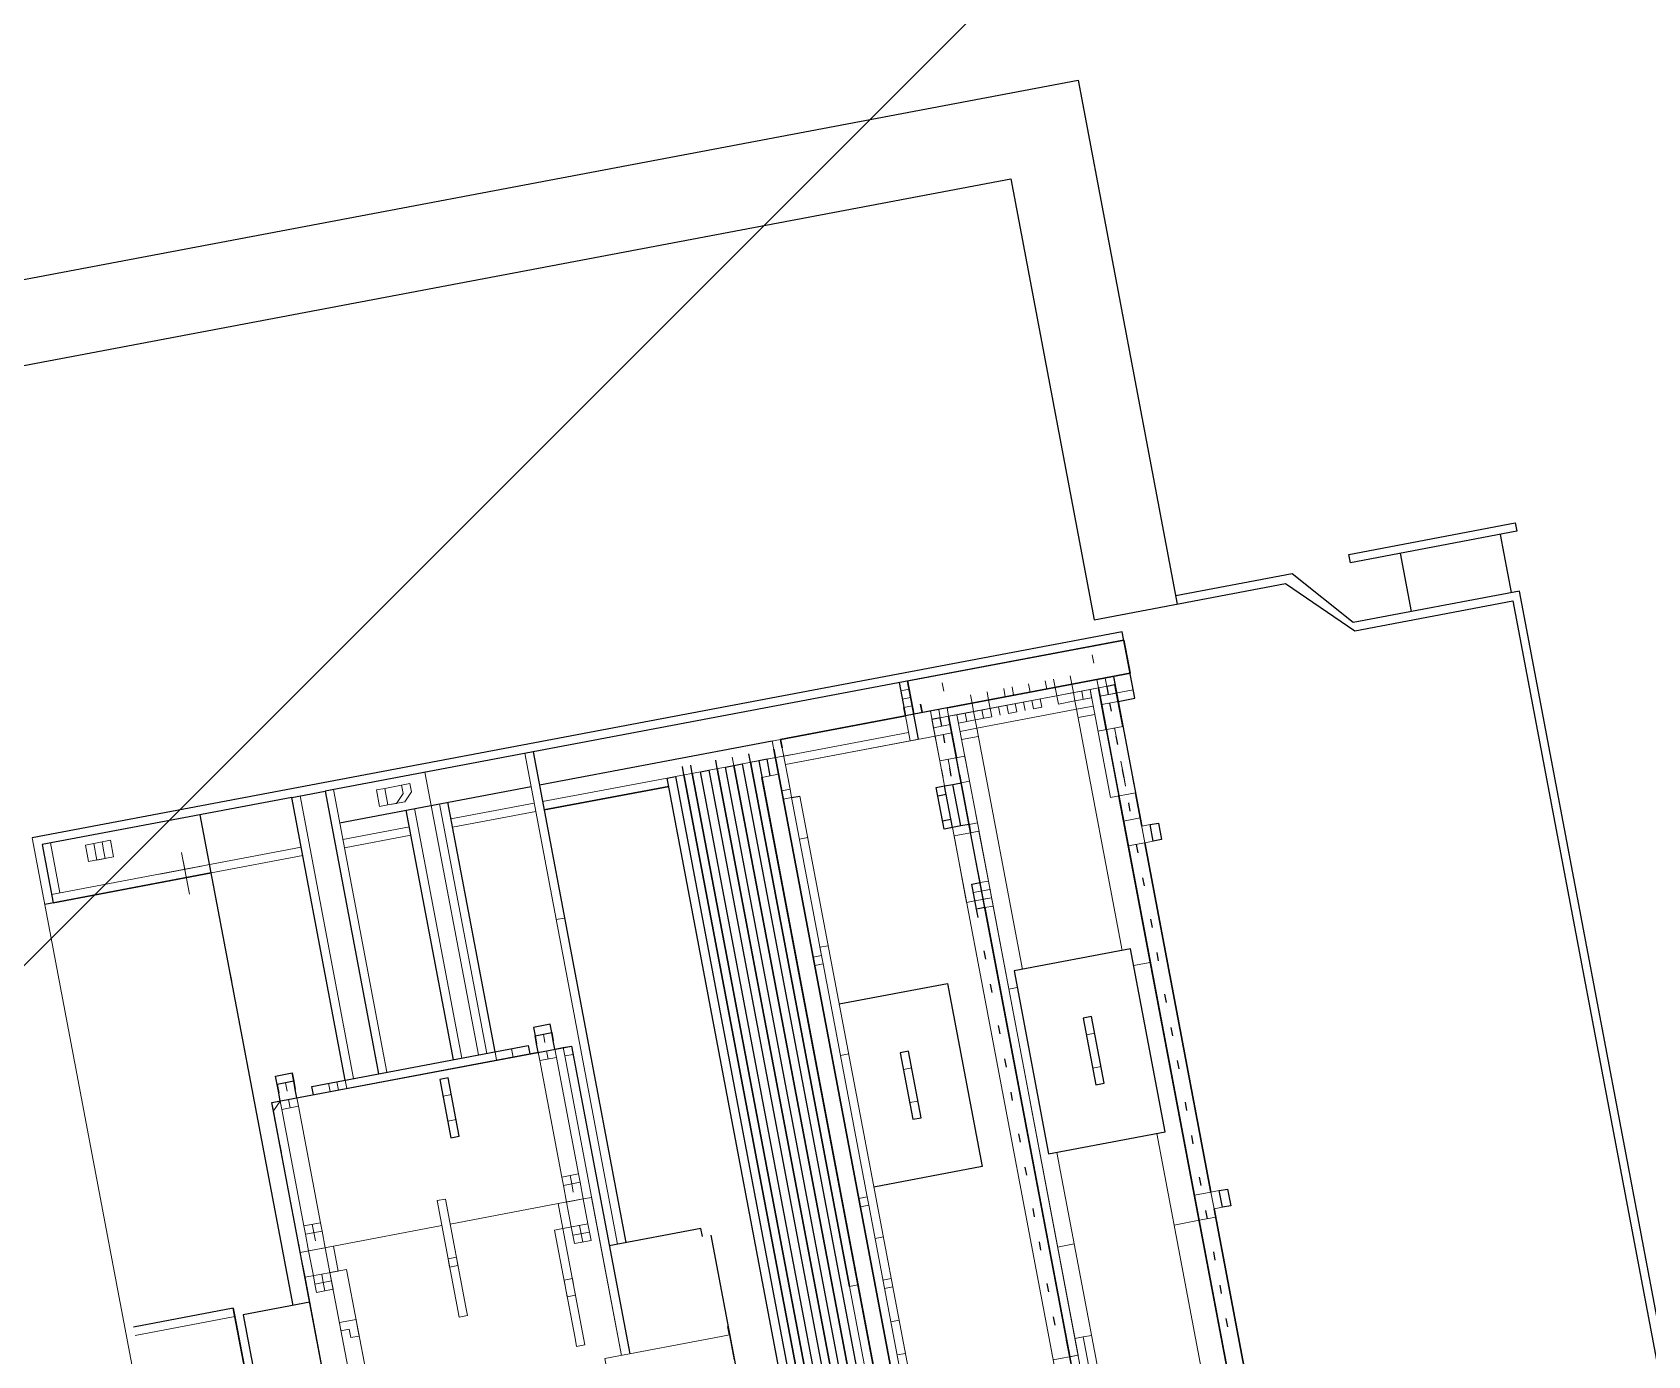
# Model space of a CAD drawing. Extents: x 407440 to 411585, y 6041728 to 6045069.
# Drawn here: x 410396.77 to 410407.72, y 6044211.37 to 6044220.35 of the extents above; entities that cross this region are included whole.
import ezdxf

# ---------------------------------------------------------------- set-up
doc = ezdxf.new("R2010")
doc.units = 0
doc.header["$LTSCALE"] = 5
doc.linetypes.add('foc-TIELINE', pattern=[1.875, 1.25, -0.625])
doc.layers.add('P-PROPOSED-EXISTING-H', color=59, linetype='Continuous')
doc.layers.add('T-TIE', color=201, linetype='foc-TIELINE')

# ---------------------------------------------------------------- blocks, each defined once
blk = doc.blocks.new('P-RIG-877')
at = {"layer": 'T-TIE', "linetype": 'ByBlock', "lineweight": 25}
for points in [[(9.242, -18.151), (9.242, -17.9214), (9.2535, -17.9214), (9.2535, -18.151)], [(9.2994, -18.4725), (9.3453, -18.4725), (9.3453, -18.771), (9.2994, -18.771)], [(9.3338, -18.4725), (9.3453, -18.4725)], [(9.5749, -18.484), (9.552, -18.484), (9.552, -18.4725), (9.5749, -18.4725)], [(10.0801, -18.484), (10.0571, -18.484), (10.0571, -18.4725), (10.0801, -18.4725)], [(9.5749, -18.4955), (10.0571, -18.4955)], [(10.0801, -18.4955), (10.4475, -18.4955)], [(9.9653, -18.5414), (9.7127, -18.5414), (9.7127, -18.7021), (9.9653, -18.7021)], [(9.8849, -18.6103), (9.7931, -18.6103), (9.7931, -18.6217), (9.8849, -18.6217)], [(9.3338, -18.7595), (9.3453, -18.7595)], [(9.8849, -18.8628), (9.7931, -18.8628), (9.7931, -18.8743), (9.8849, -18.8743)], [(9.3453, -18.9547), (9.3568, -18.9547)], [(11.1937, -18.9662), (9.3568, -18.9662)], [(9.3683, -19.0006), (10.0916, -19.0006)], [(9.3683, -19.0465), (10.3212, -19.0465)], [(9.3683, -19.081), (10.3212, -19.081)], [(9.3683, -19.0925), (10.3212, -19.0925)], [(9.3798, -19.2876), (9.3798, -19.1154)], [(10.1145, -19.1728), (10.126, -19.1728)], [(9.6897, -19.3565), (9.6783, -19.3565)], [(9.7931, -19.4828), (9.7127, -19.4828), (9.7127, -19.4943), (9.7931, -19.4943)], [(9.6783, -19.7124), (9.6897, -19.7124), (9.6783, -19.7124), (9.6668, -19.7124), (9.6668, -19.6895), (9.6783, -19.6895), (9.6897, -19.6895), (9.6783, -19.6895)], [(9.9653, -19.8272), (9.9768, -19.8272), (10.1145, -19.8272)]]:
    blk.add_lwpolyline(points, close=True, dxfattribs=at)
for points in [[(11.4118, -17.9444), (11.4118, -18.1625), (11.4118, -17.9329), (9.3338, -17.9329), (9.3338, -18.1625), (9.2535, -18.2314), (9.2535, -18.3921)], [(8.2317, -24.408), (8.2202, -24.408), (8.2317, -24.408), (8.2317, -24.4195), (8.2202, -24.4195), (8.2317, -24.3966), (8.2202, -24.3966), (8.2317, -24.3966), (8.5417, -23.5585), (8.6565, -23.5585), (8.6565, -18.5069), (9.2649, -18.5069), (9.2649, -18.2429), (9.3453, -18.1625), (9.3453, -17.9444), (11.4922, -17.9444)], [(9.2535, -17.9444), (9.3338, -17.9444)], [(9.3338, -18.0822), (9.2535, -18.0822)], [(8.5417, -23.6044), (8.5417, -18.3921), (9.2649, -18.3921)], [(9.3798, -18.4955), (9.3798, -18.4725), (9.2879, -18.4725), (9.2879, -19.9765)], [(9.2994, -18.4725), (9.2994, -19.5746), (9.6897, -19.5746)], [(9.3453, -18.7251), (9.3453, -18.4725)], [(9.3453, -18.4955), (9.552, -18.4955), (9.506, -18.4955)], [(9.4142, -18.4955), (9.3568, -18.4955), (9.3568, -18.5069), (9.3683, -18.5069)], [(9.3912, -18.5069), (9.3798, -18.5069)], [(9.4372, -18.5069), (9.4257, -18.5069)], [(9.4831, -18.5069), (9.4716, -18.5069)], [(9.529, -18.5069), (9.5175, -18.5069)], [(9.5864, -18.5069), (9.5749, -18.5069)], [(9.6323, -18.5069), (9.6209, -18.5069)], [(9.6897, -18.5069), (9.6783, -18.5069)], [(9.7357, -18.5069), (9.7242, -18.5069)], [(9.7931, -18.5069), (9.7816, -18.5069)], [(9.839, -18.5069), (9.8275, -18.5069)], [(9.8849, -18.5069), (9.8734, -18.5069)], [(9.9423, -18.5069), (9.9308, -18.5069)], [(9.9882, -18.5069), (9.9768, -18.5069)], [(10.0456, -18.5069), (10.0342, -18.5069)], [(10.0916, -18.5069), (10.0801, -18.5069)], [(10.149, -18.5069), (10.1375, -18.5069)], [(10.1949, -18.5069), (10.1834, -18.5069)], [(10.2408, -18.5069), (10.2293, -18.5069)], [(9.4142, -18.5184), (9.3568, -18.5184), (10.4475, -18.5184), (9.506, -18.5184)], [(9.6209, -18.7251), (10.2408, -18.7251), (10.2293, -18.7251), (10.3441, -18.7251), (10.4475, -18.7251), (9.3568, -18.7251), (9.4142, -18.7251)], [(9.4372, -18.7251), (9.4257, -18.7251)], [(9.506, -18.7251), (9.5175, -18.7251), (9.506, -18.7251), (9.506, -18.7366), (9.4486, -18.7366), (9.4486, -18.7251), (9.4372, -18.7251), (9.5175, -18.7251)], [(9.6323, -18.7251), (9.6209, -18.7251), (9.6209, -18.7366), (9.5864, -18.7366), (9.5864, -18.7251), (9.5749, -18.7251)], [(10.2293, -18.7251), (10.2178, -18.7251)], [(9.3453, -18.7366), (9.3453, -18.9547), (9.3453, -18.7825), (9.3338, -18.7825)], [(9.3683, -18.7366), (9.3568, -18.7366), (9.3568, -18.748)], [(9.3912, -18.7366), (9.3798, -18.7366)], [(9.4372, -18.7366), (9.4257, -18.7366)], [(9.506, -18.748), (9.4486, -18.748), (9.4486, -18.7366)], [(9.506, -18.7366), (9.506, -18.7595), (9.4486, -18.7595), (9.4486, -18.748)], [(9.4601, -18.7595), (9.4601, -18.748)], [(9.4946, -18.7595), (9.4946, -18.748)], [(9.6323, -18.7366), (9.6209, -18.7366)], [(9.6897, -18.7366), (9.6783, -18.7366)], [(9.7357, -18.7366), (9.7242, -18.7366)], [(9.7931, -18.7366), (9.7816, -18.7366)], [(9.839, -18.7366), (9.8275, -18.7366)], [(9.8849, -18.7366), (9.8734, -18.7366)], [(9.9423, -18.7366), (9.9308, -18.7366)], [(9.9882, -18.7366), (9.9768, -18.7366)], [(10.0456, -18.7366), (10.0342, -18.7366)], [(10.0916, -18.7366), (10.0801, -18.7366)], [(10.149, -18.7366), (10.1375, -18.7366)], [(10.1949, -18.7366), (10.1834, -18.7366)], [(9.3798, -18.771), (9.2994, -18.771), (9.3453, -18.771)], [(9.2994, -18.7825), (9.3453, -18.7825)], [(9.7127, -18.9432), (9.7127, -18.794), (9.9653, -18.794), (9.9653, -18.9432)], [(9.4257, -18.9547), (9.4257, -18.9432)], [(9.3453, -19.2876), (9.3453, -18.9662)], [(9.3912, -18.9662), (9.3683, -18.9662), (9.3568, -18.9662)], [(9.3912, -18.9776), (9.3683, -18.9776), (9.3683, -18.9891), (11.1937, -18.9891), (9.3912, -18.9891)], [(9.3683, -19.0006), (9.3568, -19.0006)], [(10.3212, -19.0351), (9.3683, -19.0351), (9.3683, -19.0236), (10.3212, -19.0236), (9.3683, -19.0236), (9.3683, -19.0121), (10.3212, -19.0121)], [(9.3683, -19.0465), (9.3568, -19.0465)], [(10.3212, -19.0695), (9.3683, -19.0695), (9.3683, -19.058), (10.3212, -19.058)], [(9.3683, -19.081), (9.3568, -19.081)], [(9.3683, -19.0925), (9.3568, -19.0925)], [(10.3212, -19.1154), (9.3683, -19.1154), (9.3683, -19.1039), (10.3212, -19.1039)], [(9.9882, -19.1843), (9.9768, -19.1843), (9.9768, -19.3106)], [(9.9882, -19.1728), (10.3556, -19.1728)], [(9.2994, -19.2876), (9.9768, -19.2876)], [(9.3453, -19.5632), (9.3453, -19.2991)], [(10.0916, -19.7354), (10.103, -19.7354), (10.0686, -19.7354), (10.0686, -19.7239), (10.126, -19.7239), (9.7012, -19.7239), (9.7012, -19.3106), (10.126, -19.3106)], [(9.6783, -19.3335), (9.6668, -19.3335), (9.6668, -19.3565), (9.6783, -19.3565), (9.6783, -19.3335), (9.6897, -19.3335), (9.6783, -19.3335), (9.6668, -19.3335)], [(9.7012, -19.3335), (9.6897, -19.3335)], [(9.6668, -19.3565), (9.6783, -19.3565)], [(9.7012, -19.3565), (9.6897, -19.3565)], [(9.7012, -19.6665), (9.6897, -19.6665), (9.6897, -19.368), (9.7012, -19.368)], [(9.6897, -19.4139), (9.3453, -19.4139)], [(9.6897, -19.4713), (9.3453, -19.4713)], [(9.2994, -19.6206), (9.2994, -19.5746)], [(9.6897, -19.6206), (9.2994, -19.6206), (9.2994, -19.965), (9.3798, -19.965), (9.3798, -19.7469), (9.3798, -19.9765)], [(9.6783, -19.6895), (9.6668, -19.6895)], [(9.7012, -19.6895), (9.6897, -19.6895)], [(9.6783, -19.7124), (9.6668, -19.7124)], [(9.7012, -19.7124), (9.6897, -19.7124)], [(9.9768, -19.7239), (9.9768, -19.8157), (10.3556, -19.8157), (10.5508, -19.8157)], [(9.9768, -19.7469), (9.2994, -19.7469)], [(9.9653, -19.8272), (9.9653, -19.965)]]:
    blk.add_lwpolyline(points, dxfattribs=at)
at = {"layer": 'T-TIE', "linetype": 'ByBlock', "lineweight": 18}
for points in [[(9.3109, -18.4725), (9.3224, -18.4725)], [(9.4257, -18.5069), (9.4372, -18.5069)], [(9.7357, -18.5184), (9.7357, -18.5414)], [(9.3798, -18.5529), (9.3798, -18.5299)], [(9.3453, -18.5529), (9.3568, -18.5529)], [(9.3798, -18.5529), (9.3683, -18.5529)], [(9.3568, -18.5758), (9.3683, -18.5758)], [(9.3453, -18.6677), (9.3568, -18.6677)], [(9.3568, -18.6906), (9.3683, -18.6906)], [(9.3683, -18.6906), (9.3798, -18.6906)], [(9.3798, -18.7136), (9.3798, -18.6906)], [(10.0916, -18.7136), (10.0916, -18.6906)], [(9.3453, -18.7251), (9.3568, -18.7251), (9.3568, -18.748), (9.4142, -18.748), (9.4142, -18.7136), (9.4486, -18.7136), (9.4486, -18.7251), (9.4486, -18.7136), (9.4486, -18.7251), (9.4142, -18.7251), (9.3568, -18.7251)], [(9.506, -18.7136), (9.506, -18.7251)], [(9.3109, -18.771), (9.3224, -18.771)], [(9.3912, -18.9662), (9.3912, -18.9891)], [(9.9768, -18.9662), (9.9882, -18.9662)], [(9.3798, -19.4139), (9.3798, -19.2991)], [(9.9538, -19.3335), (9.9538, -19.3565), (9.9653, -19.3565), (9.9653, -19.3335)], [(9.9423, -19.3565), (9.9079, -19.3565)], [(10.0916, -19.3795), (10.103, -19.3795), (10.103, -19.368), (9.9423, -19.368), (9.9423, -19.3795)], [(10.0227, -19.368), (10.0112, -19.368), (10.0112, -19.3795), (10.0342, -19.3795), (10.0342, -19.368)], [(9.7012, -19.391), (9.6897, -19.391)], [(9.7012, -19.4139), (9.6897, -19.4139)], [(9.3109, -19.4713), (9.3109, -19.4943), (9.3109, -19.5058), (9.3338, -19.5058), (9.3338, -19.4943), (9.3338, -19.4713), (9.3224, -19.4598), (9.3109, -19.4598)], [(9.3224, -19.4713), (9.3109, -19.4713), (9.3109, -19.4943), (9.3338, -19.4943), (9.3338, -19.4828)], [(9.3798, -19.5632), (9.3798, -19.4713)], [(10.0227, -19.5172), (9.8734, -19.5172), (9.8734, -19.5287), (10.0342, -19.5287), (10.0342, -19.5172)], [(9.9653, -19.5172), (9.9538, -19.5172), (9.9538, -19.5287), (9.9653, -19.5287)], [(9.3798, -19.7469), (9.3798, -19.6206)], [(9.7012, -19.6435), (9.6897, -19.6435)], [(10.0916, -19.6895), (10.0916, -19.678), (10.103, -19.678), (10.0916, -19.6665), (9.9423, -19.6665), (9.9423, -19.6895)], [(10.0227, -19.6665), (10.0112, -19.6665), (10.0112, -19.6895), (10.0227, -19.6895), (10.0227, -19.678), (10.0342, -19.678), (10.0342, -19.6665)], [(9.9079, -19.6895), (9.9423, -19.6895)], [(9.9538, -19.6895), (9.9538, -19.7124), (9.9653, -19.7124), (9.9653, -19.6895)], [(9.7127, -19.7239), (9.7012, -19.7124), (9.7012, -19.7239)], [(9.9079, -19.7124), (9.9423, -19.7124)], [(9.3568, -19.7813), (9.3683, -19.7813)], [(9.3109, -19.8731), (9.3109, -19.9076), (9.3338, -19.9076), (9.3338, -19.8731)], [(9.3224, -19.8846), (9.3109, -19.8846), (9.3109, -19.8961), (9.3338, -19.8961), (9.3338, -19.8846)]]:
    blk.add_lwpolyline(points, close=True, dxfattribs=at)
for points in [[(9.3683, -18.4725), (9.3683, -18.5184)], [(9.552, -18.4955), (9.552, -18.484)], [(9.5749, -18.4955), (9.5749, -18.484)], [(9.9653, -18.5529), (10.4475, -18.5529), (10.4475, -18.484)], [(10.0571, -18.4955), (10.0571, -18.484)], [(10.0801, -18.4955), (10.0801, -18.484)], [(9.3683, -18.4955), (9.3568, -18.4955), (9.3568, -18.5184), (9.3453, -18.5184), (9.3568, -18.5184), (9.3568, -18.5299), (9.3683, -18.5299), (9.3683, -18.5529), (9.3568, -18.5529), (9.3683, -18.5529), (9.3683, -18.5758), (9.3568, -18.5758), (9.3453, -18.5758), (9.3568, -18.5758), (9.3453, -18.5758), (9.3338, -18.5758)], [(9.3453, -18.4955), (9.4027, -18.4955)], [(9.3453, -18.5069), (9.3568, -18.5069), (9.3453, -18.5069)], [(9.3683, -18.5184), (9.3683, -18.4955), (9.3568, -18.4955)], [(9.506, -18.4955), (9.506, -18.5299), (9.3568, -18.5299), (9.3568, -18.7251), (9.3568, -18.7136)], [(9.3798, -18.4955), (9.3798, -18.5184)], [(9.4142, -18.4955), (9.4142, -18.5299)], [(9.4257, -18.5069), (9.4142, -18.5069)], [(9.4257, -18.4955), (9.4372, -18.4955)], [(9.4831, -18.5069), (9.4946, -18.5069), (9.4716, -18.5069), (9.4601, -18.5069)], [(9.4716, -18.4955), (9.4946, -18.4955)], [(9.5749, -18.5184), (9.5749, -18.4955), (9.5405, -18.4955), (9.5405, -18.5184)], [(10.0916, -18.5184), (10.0916, -18.4955), (10.0571, -18.4955), (10.0571, -18.5184)], [(9.3224, -18.5184), (9.3109, -18.5184)], [(10.4589, -18.5184), (9.506, -18.5184), (9.3568, -18.5184), (9.3568, -18.7136), (9.3683, -18.7136)], [(9.4142, -18.5184), (10.4475, -18.5184), (10.4475, -18.7136), (10.3327, -18.7136), (10.3327, -18.7251), (10.3327, -18.7136), (10.3327, -18.748)], [(10.0916, -18.5529), (10.0916, -18.5184), (10.0916, -18.5529)], [(9.3683, -18.5414), (9.3568, -18.5414)], [(9.3798, -18.5299), (9.3798, -18.5529)], [(9.3912, -18.5529), (9.3912, -18.5299)], [(10.4589, -18.5299), (10.4475, -18.5299), (10.4475, -18.7136), (10.4589, -18.7136), (9.506, -18.7136), (9.4946, -18.7136)], [(9.3453, -18.5529), (9.3338, -18.5529)], [(9.3568, -18.5529), (9.3453, -18.5529)], [(9.3568, -18.5529), (9.3453, -18.5529)], [(9.3568, -18.5529), (9.3453, -18.5529)], [(9.3683, -18.5529), (9.3568, -18.5529)], [(9.3683, -18.5529), (9.3568, -18.5529)], [(9.3568, -18.5758), (9.3568, -18.5529)], [(9.3683, -18.5529), (9.3568, -18.5529)], [(9.3683, -18.5529), (9.3568, -18.5529)], [(9.3683, -18.5758), (9.3683, -18.5529)], [(9.3683, -18.5643), (9.3683, -18.5643)], [(9.7127, -18.6906), (9.3798, -18.6906), (9.3798, -18.5529), (9.7127, -18.5529)], [(9.3798, -18.5529), (9.3798, -18.6906), (9.3798, -18.5529)], [(9.3453, -18.5873), (9.3338, -18.5873)], [(9.3683, -18.5758), (9.3568, -18.5758), (9.3683, -18.5758)], [(9.3683, -18.5758), (9.3568, -18.5758)], [(9.3453, -18.6103), (9.3338, -18.6103)], [(9.3568, -18.5988), (9.3683, -18.5988), (9.3683, -18.6103), (9.3568, -18.6103)], [(9.816, -18.6217), (9.816, -18.6103)], [(9.8619, -18.6217), (9.8619, -18.6103)], [(9.3453, -18.6332), (9.3338, -18.6332)], [(9.3683, -18.6217), (9.3568, -18.6217)], [(9.3568, -18.6332), (9.3683, -18.6332), (9.3683, -18.6447), (9.3568, -18.6447)], [(9.3453, -18.6447), (9.3338, -18.6447)], [(9.3683, -18.6562), (9.3568, -18.6562)], [(9.3338, -18.6906), (9.3453, -18.6906), (9.3568, -18.6906), (9.3453, -18.6906), (9.3568, -18.6906), (9.3568, -18.6677), (9.3683, -18.6677), (9.3568, -18.6677), (9.3683, -18.6677), (9.3568, -18.6677), (9.3683, -18.6677), (9.3683, -18.6906), (9.3568, -18.6906), (9.3453, -18.6906), (9.3568, -18.6906), (9.3683, -18.6906), (9.3683, -18.7136), (9.3568, -18.7136), (9.506, -18.7136), (9.506, -18.7251)], [(9.3683, -18.6677), (9.3568, -18.6677), (9.3453, -18.6677), (9.3338, -18.6677)], [(9.3568, -18.6791), (9.3683, -18.6791)], [(9.3568, -18.6791), (9.3568, -18.6791)], [(9.3683, -18.6791), (9.3683, -18.6791)], [(9.3683, -18.7021), (9.3568, -18.7021)], [(9.3912, -18.7136), (9.3912, -18.6906)], [(9.7357, -18.7021), (9.7357, -18.7136), (9.7357, -18.7021)], [(10.4475, -18.7021), (10.2178, -18.7021), (10.2178, -18.7136), (10.4475, -18.7136), (10.4475, -18.6906), (9.9653, -18.6906)], [(10.2178, -18.7021), (10.2178, -18.6906)], [(9.3224, -18.7251), (9.3109, -18.7251)], [(9.3568, -18.7251), (9.3453, -18.7251)], [(9.3683, -18.748), (9.3683, -18.7251)], [(9.3798, -18.7251), (9.3798, -18.748), (9.3798, -18.9547), (9.3798, -18.7825)], [(9.4946, -18.7251), (9.506, -18.7251), (9.506, -18.7136)], [(10.2408, -18.748), (10.2408, -18.7136), (10.2408, -18.7251), (10.2408, -18.7136), (9.6209, -18.7136), (9.6209, -18.7251), (9.6209, -18.7136), (9.5864, -18.7136), (9.5864, -18.7251), (9.5864, -18.7136), (9.5175, -18.7136), (9.5175, -18.7251), (9.5175, -18.748)], [(9.6323, -18.7251), (9.5175, -18.7251), (9.5175, -18.748), (9.6094, -18.748), (9.6094, -18.7366), (9.6094, -18.7136), (9.6094, -18.7251)], [(9.5175, -18.7251), (9.5175, -18.7136)], [(9.5864, -18.7251), (9.6209, -18.7251), (9.6094, -18.7251), (9.6094, -18.7136)], [(9.5979, -18.7366), (9.5979, -18.7136)], [(9.3453, -18.7366), (9.3568, -18.7366)], [(9.4486, -18.748), (9.3453, -18.748)], [(9.3568, -18.748), (9.4142, -18.748)], [(9.4257, -18.7366), (9.4372, -18.7366), (9.4257, -18.7366), (9.4142, -18.7366)], [(9.4372, -18.748), (9.4257, -18.748)], [(9.4601, -18.7595), (9.4601, -18.748)], [(9.4946, -18.7595), (9.4946, -18.748)], [(9.506, -18.7366), (9.506, -18.748), (10.4475, -18.748), (9.506, -18.748), (10.4475, -18.748)], [(9.6094, -18.748), (9.6094, -18.7366)], [(9.3109, -18.7825), (9.3109, -18.771), (9.2994, -18.771)], [(9.2994, -19.2876), (9.2994, -18.7825)], [(9.3224, -18.7825), (9.3224, -18.771), (9.3338, -18.771), (9.3338, -18.7825), (9.3338, -18.771)], [(9.3453, -18.7825), (9.3798, -18.7825), (9.3798, -18.771)], [(9.3683, -18.9547), (9.3683, -18.7825)], [(9.816, -18.8743), (9.816, -18.8628)], [(9.8619, -18.8743), (9.8619, -18.8628)], [(9.3683, -18.9432), (9.3683, -19.0006)], [(10.7345, -18.9547), (10.7345, -18.9432), (9.4257, -18.9432)], [(9.4831, -18.9432), (9.4831, -18.9547)], [(9.6323, -18.9432), (9.6323, -18.9547), (9.6438, -18.9547)], [(9.7816, -18.9547), (9.7816, -18.9432)], [(10.0342, -18.9547), (10.0342, -18.9432)], [(10.0916, -18.9432), (10.0916, -18.9547)], [(10.103, -18.9547), (10.103, -18.9432)], [(10.149, -18.9547), (10.149, -18.9432)], [(10.1949, -18.9432), (10.1949, -18.9547)], [(9.4257, -18.9662), (9.4142, -18.9662), (9.4027, -18.9662), (9.4142, -18.9662), (9.4257, -18.9662), (9.4257, -18.9547), (9.4142, -18.9547), (9.4257, -18.9547), (9.4142, -18.9547), (9.4142, -18.9662), (9.4257, -18.9662), (9.4142, -18.9662), (9.4142, -18.9547), (9.3453, -18.9547), (9.3453, -19.2876)], [(9.3453, -18.9662), (9.4027, -18.9662)], [(9.3683, -18.9776), (9.3683, -18.9662), (9.3568, -18.9662), (9.3683, -18.9662)], [(9.4027, -18.9547), (9.4142, -18.9547), (9.4257, -18.9547), (9.6438, -18.9547), (9.6553, -18.9547)], [(9.4257, -18.9662), (9.4257, -18.9547), (9.4257, -18.9662)], [(9.6438, -18.9662), (9.6553, -18.9662), (9.6438, -18.9662), (9.6323, -18.9662), (9.6438, -18.9662), (9.6438, -18.9547), (9.6553, -18.9547), (9.6438, -18.9547), (9.6553, -18.9547), (9.6553, -18.9662), (9.6438, -18.9662), (9.6438, -18.9547), (9.6438, -18.9662), (9.6553, -18.9662), (9.6553, -18.9547), (9.9768, -18.9547), (9.9882, -18.9547), (9.9768, -18.9547)], [(10.7689, -18.9662), (10.7804, -18.9662), (10.7919, -18.9662), (10.7804, -18.9662), (10.7689, -18.9662), (10.7804, -18.9662), (10.7804, -18.9547), (10.7689, -18.9547), (10.7804, -18.9547), (9.9882, -18.9547), (9.9768, -18.9547), (9.9768, -18.9662), (9.9882, -18.9662), (9.9768, -18.9662), (9.9653, -18.9662)], [(9.9882, -18.9547), (9.9768, -18.9547), (9.9882, -18.9547)], [(9.9882, -18.9662), (9.9768, -18.9662)], [(9.9882, -18.9662), (9.9882, -18.9547), (9.9882, -18.9662)], [(9.9882, -18.9662), (9.9882, -18.9547), (9.9882, -18.9662)], [(9.3683, -19.0121), (9.3683, -18.9891)], [(10.0916, -18.9891), (10.0916, -19.0006), (10.3441, -19.0006), (10.3441, -18.9891)], [(9.3683, -19.0236), (9.3568, -19.0236)], [(9.3683, -19.058), (9.3683, -19.0351)], [(9.3683, -19.1039), (9.3683, -19.0695)], [(9.3683, -19.2876), (9.3683, -19.1154)], [(10.1604, -19.1728), (10.126, -19.1728), (10.126, -19.1843), (10.126, -19.345), (10.1834, -19.345)], [(9.529, -19.2876), (9.529, -19.2991)], [(9.9768, -19.2991), (9.2994, -19.2991), (9.2994, -19.5632), (9.6897, -19.5632)], [(9.3453, -19.5632), (9.3453, -19.2991)], [(9.3683, -19.4139), (9.3683, -19.2991)], [(9.9079, -19.3335), (9.9423, -19.3335), (9.9079, -19.3335), (9.9079, -19.368), (9.9423, -19.368), (9.9423, -19.3335), (9.9079, -19.3335), (9.9079, -19.3221), (10.126, -19.3221), (9.7127, -19.3221), (9.7127, -19.3106), (10.126, -19.3106), (9.7012, -19.3106), (9.7012, -19.7239), (10.126, -19.7239), (9.9423, -19.7239)], [(9.7127, -19.3106), (9.7012, -19.3106), (9.7012, -19.3221), (9.7127, -19.3221)], [(9.7701, -19.3106), (9.7586, -19.3106)], [(9.6783, -19.3565), (9.6897, -19.3565), (9.6783, -19.3565), (9.6897, -19.3565), (9.6783, -19.3565), (9.6897, -19.3565), (9.7012, -19.3565), (9.7012, -19.6895), (9.7012, -19.3565), (9.7127, -19.3565), (9.7127, -19.3335), (9.7012, -19.3335), (9.6897, -19.3335), (9.6783, -19.3335), (9.6897, -19.3335), (9.6783, -19.3335), (9.6897, -19.3335)], [(9.7012, -19.3335), (9.7012, -19.3221), (9.7012, -19.3335)], [(9.7127, -19.3335), (9.8734, -19.3335), (9.8849, -19.3335), (9.9079, -19.3335), (9.9079, -19.3565), (9.8849, -19.3565), (9.8849, -19.3335), (9.8734, -19.3335), (9.8734, -19.3565), (9.8849, -19.3565), (9.8849, -19.3335)], [(9.9538, -19.3335), (9.9423, -19.3335)], [(9.9423, -19.3565), (9.9538, -19.3565), (9.9538, -19.3335)], [(9.6783, -19.345), (9.6897, -19.345)], [(9.6897, -19.345), (9.6897, -19.345)], [(9.6897, -19.345), (9.6897, -19.345)], [(9.6897, -19.345), (9.6897, -19.345)], [(9.6897, -19.345), (9.6897, -19.345)], [(9.7127, -19.345), (9.7012, -19.345)], [(9.7012, -19.345), (9.7012, -19.345)], [(9.7012, -19.3565), (9.7012, -19.3565)], [(9.7127, -19.345), (9.7127, -19.345)], [(9.7127, -19.3565), (9.8734, -19.3565), (9.8849, -19.3565)], [(9.7127, -19.3565), (9.7127, -19.3565)], [(9.8964, -19.345), (9.8849, -19.345), (9.8734, -19.345)], [(9.8849, -19.345), (9.8849, -19.345)], [(9.8849, -19.345), (9.8849, -19.345)], [(9.8849, -19.3565), (9.8849, -19.3565)], [(9.8849, -19.3565), (9.8849, -19.3565)], [(9.8964, -19.345), (9.8964, -19.345)], [(9.8964, -19.345), (9.8964, -19.345)], [(9.8964, -19.3565), (9.8964, -19.3565)], [(9.8964, -19.3565), (9.8964, -19.3565)], [(9.9653, -19.345), (9.9538, -19.345), (9.9423, -19.345)], [(9.9423, -19.345), (9.9423, -19.345)], [(9.9423, -19.3565), (9.9423, -19.3565)], [(9.9538, -19.345), (9.9538, -19.345)], [(9.9538, -19.3565), (9.9538, -19.3565)], [(9.9653, -19.345), (9.9653, -19.345)], [(9.9653, -19.345), (9.9653, -19.345)], [(9.9653, -19.3565), (9.9653, -19.3565)], [(9.9653, -19.3565), (9.9653, -19.3565)], [(9.9079, -19.5172), (9.9079, -19.368)], [(9.6897, -19.4254), (9.3453, -19.4254)], [(9.6897, -19.4369), (9.2994, -19.4369), (9.6897, -19.4369)], [(9.6897, -19.4598), (9.3453, -19.4598)], [(9.6897, -19.4713), (9.3453, -19.4713)], [(9.3683, -19.5632), (9.3683, -19.4713)], [(9.7357, -19.4943), (9.7357, -19.4828)], [(9.7701, -19.4943), (9.7701, -19.4828)], [(9.9079, -19.5287), (9.9079, -19.678), (9.9423, -19.678), (9.9423, -19.7239), (9.9079, -19.7239), (9.8964, -19.7239)], [(9.6897, -19.5746), (9.2994, -19.5746)], [(9.6897, -19.6091), (9.2994, -19.6091)], [(9.2994, -19.6206), (9.6897, -19.6206), (9.7012, -19.6206)], [(9.3683, -19.965), (9.3683, -19.6206)], [(9.7012, -19.632), (9.6897, -19.632)], [(9.6897, -19.6895), (9.6783, -19.6895), (9.6897, -19.6895), (9.6783, -19.6895), (9.6897, -19.6895), (9.7012, -19.6895), (9.7127, -19.6895), (9.8734, -19.6895), (9.8849, -19.6895), (9.9079, -19.6895), (9.9079, -19.7124), (9.8849, -19.7124), (9.8849, -19.6895), (9.8734, -19.6895), (9.8734, -19.7124), (9.8849, -19.7124), (9.8849, -19.6895)], [(9.6783, -19.7124), (9.6897, -19.7124), (9.6783, -19.7124), (9.6897, -19.7124), (9.6783, -19.7124), (9.6897, -19.7124), (9.7012, -19.7124), (9.7127, -19.7124), (9.7127, -19.6895)], [(9.9079, -19.678), (9.9079, -19.7239), (9.7127, -19.7239), (9.7012, -19.7239)], [(9.9423, -19.7124), (9.9538, -19.7124), (9.9538, -19.6895), (9.9423, -19.6895)], [(9.6783, -19.7009), (9.6897, -19.7009)], [(9.6897, -19.7009), (9.6897, -19.7009)], [(9.6897, -19.7009), (9.6897, -19.7009)], [(9.6897, -19.7009), (9.6897, -19.7009)], [(9.6897, -19.7009), (9.6897, -19.7009)], [(9.7127, -19.7009), (9.7012, -19.7009)], [(9.7012, -19.7009), (9.7012, -19.7009)], [(9.7127, -19.7009), (9.7127, -19.7009)], [(9.8964, -19.7009), (9.8849, -19.7009), (9.8734, -19.7009)], [(9.8849, -19.7009), (9.8849, -19.7009)], [(9.8849, -19.7009), (9.8849, -19.7009)], [(9.8964, -19.7009), (9.8964, -19.7009)], [(9.8964, -19.7009), (9.8964, -19.7009)], [(9.9653, -19.7009), (9.9538, -19.7009), (9.9423, -19.7009)], [(9.9423, -19.7009), (9.9423, -19.7009)], [(9.9538, -19.7009), (9.9538, -19.7009)], [(9.9653, -19.7009), (9.9653, -19.7009)], [(9.9653, -19.7009), (9.9653, -19.7009)], [(9.7012, -19.7124), (9.7012, -19.7124)], [(9.7127, -19.7124), (9.8734, -19.7124), (9.8849, -19.7124)], [(9.7127, -19.7124), (9.7127, -19.7124)], [(9.7701, -19.7239), (9.7586, -19.7239)], [(9.8849, -19.7124), (9.8849, -19.7124)], [(9.8849, -19.7124), (9.8849, -19.7124)], [(9.8964, -19.7124), (9.8964, -19.7124)], [(9.8964, -19.7124), (9.8964, -19.7124)], [(9.9423, -19.7124), (9.9423, -19.7124)], [(9.9538, -19.7124), (9.9538, -19.7124)], [(9.9653, -19.7124), (9.9653, -19.7124)], [(9.9653, -19.7124), (9.9653, -19.7124)], [(9.2994, -19.7469), (9.9768, -19.7469)], [(9.529, -19.7469), (9.5175, -19.7469)], [(9.3683, -19.7583), (9.3683, -19.8157)], [(9.3453, -19.7813), (9.4027, -19.7813)], [(9.9768, -19.8272), (9.9768, -19.965)], [(9.3683, -19.9535), (9.2994, -19.9535), (9.2994, -19.965)], [(9.2879, -19.9765), (11.4807, -19.9765)]]:
    blk.add_lwpolyline(points, dxfattribs=at)

msp = doc.modelspace()

# ---------------------------------------------------------------- hatches: boundary and pattern name
at = {"layer": 'P-PROPOSED-EXISTING-H'}
h = msp.add_hatch(dxfattribs=at)
h.set_pattern_fill('ANSI31', color=256, scale=3.498392, style=0)
h.set_pattern_definition([(45, (-102.852, 2739.382), (-7.854113246, 7.854113246), [])])
edge = h.paths.add_edge_path()
edge.add_line((410849.565, 6043843.767), (410381.581, 6043755.258))
edge.add_line((410381.581, 6043755.258), (409934.712, 6043670.743))
edge.add_line((409934.712, 6043670.743), (409814.106, 6044308.44))
edge.add_line((409814.106, 6044308.44), (410263.945, 6044377.375))
edge.add_line((410263.945, 6044377.375), (410794.85, 6044458.734))
edge.add_line((410794.85, 6044458.734), (411169.273, 6044565.411))
edge.add_line((411169.273, 6044565.411), (411290.002, 6043927.065))
edge.add_line((411290.002, 6043927.065), (411039.067, 6043879.607))
edge.add_arc((410922.403, 6043977.554), 152.33, 241.43508, 319.98432, ccw=False)

# ---------------------------------------------------------------- block references
at = {"layer": 'T-TIE', "linetype": 'ByBlock', "xscale": 4.999999999955019, "yscale": 4.999999999955019, "zscale": 4.999999999955019, "rotation": 280.7096999997605}
msp.add_blockref('P-RIG-877', (410486.28, 6044279.077), dxfattribs=at)

doc.saveas('drawing.dxf')
